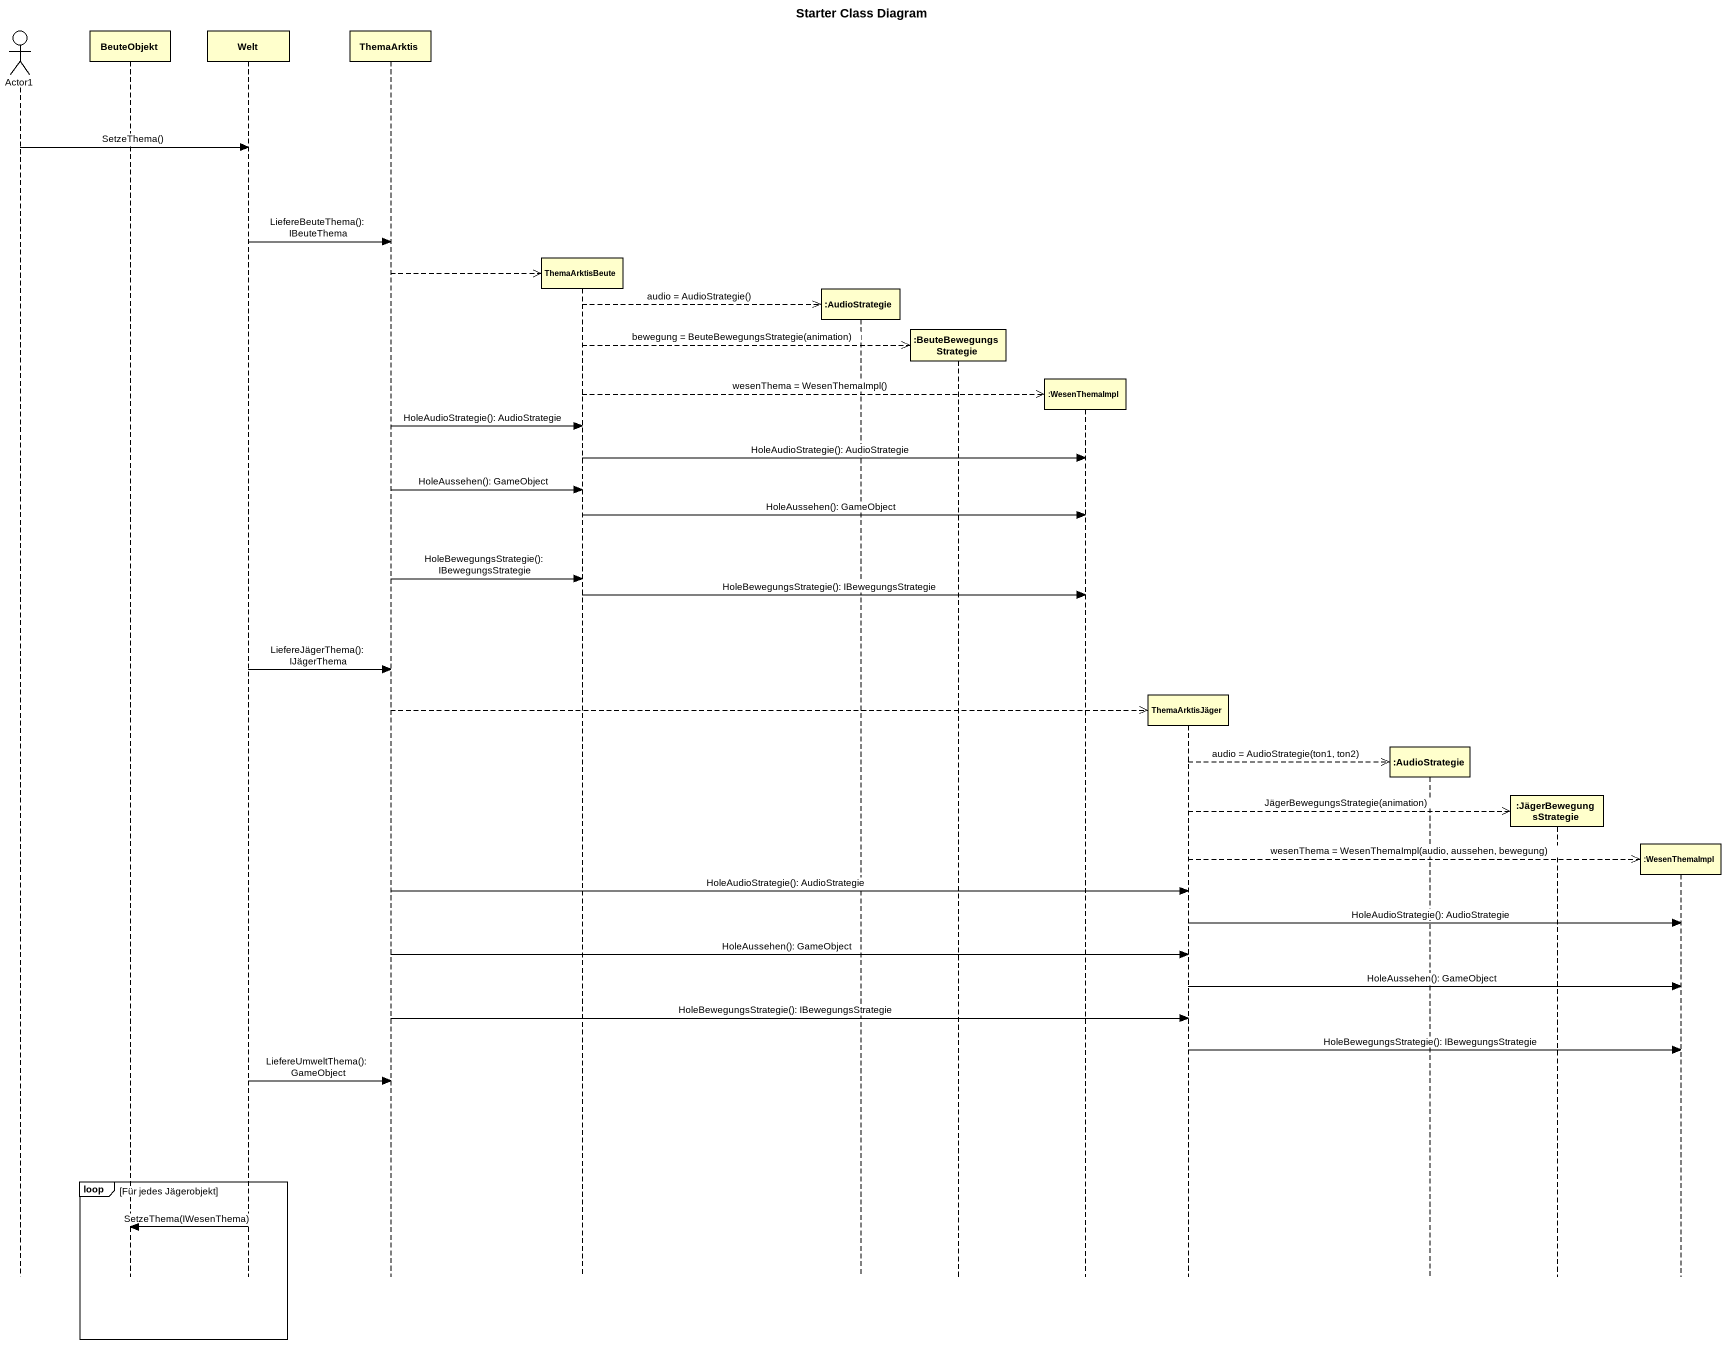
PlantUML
@startuml
title Starter Class Diagram
hide footbox
actor Actor1
participant BeuteObjekt
participant Welt
participant ThemaArktis
participant ThemaArktisBeute
participant ":AudioStrategie" as AudioStrategie
participant ":BeuteBewegungsStrategie" as BeuteBewegungsStrategie
participant ":WesenThemaImpl" as WesenThemaImpl
participant ThemaArktisJäger
participant ":AudioStrategie" as AudioStrategie_2
participant ":JägerBewegungsStrategie" as JägerBewegungsStrategie
participant ":WesenThemaImpl" as WesenThemaImpl_2

Actor1 -> Welt : SetzeThema()
Welt -> ThemaArktis : LiefereBeuteThema(): IBeuteThema
ThemaArktis -->> ThemaArktisBeute **
ThemaArktisBeute -->> AudioStrategie ** : audio = AudioStrategie()
ThemaArktisBeute -->> BeuteBewegungsStrategie ** : bewegung = BeuteBewegungsStrategie(animation)
ThemaArktisBeute -->> WesenThemaImpl ** : wesenThema = WesenThemaImpl()
ThemaArktis -> ThemaArktisBeute : HoleAudioStrategie(): AudioStrategie
ThemaArktisBeute -> WesenThemaImpl : HoleAudioStrategie(): AudioStrategie
ThemaArktis -> ThemaArktisBeute : HoleAussehen(): GameObject
ThemaArktisBeute -> WesenThemaImpl : HoleAussehen(): GameObject
ThemaArktis -> ThemaArktisBeute : HoleBewegungsStrategie(): IBewegungsStrategie
ThemaArktisBeute -> WesenThemaImpl : HoleBewegungsStrategie(): IBewegungsStrategie
Welt -> ThemaArktis : LiefereJägerThema(): IJägerThema
ThemaArktis -->> ThemaArktisJäger **
ThemaArktisJäger -->> AudioStrategie_2 ** : audio = AudioStrategie(ton1, ton2)
ThemaArktisJäger -->> JägerBewegungsStrategie ** : JägerBewegungsStrategie(animation)
ThemaArktisJäger -->> WesenThemaImpl_2 ** : wesenThema = WesenThemaImpl(audio, aussehen, bewegung)
ThemaArktis -> ThemaArktisJäger : HoleAudioStrategie(): AudioStrategie
ThemaArktisJäger -> WesenThemaImpl_2 : HoleAudioStrategie(): AudioStrategie
ThemaArktis -> ThemaArktisJäger : HoleAussehen(): GameObject
ThemaArktisJäger -> WesenThemaImpl_2 : HoleAussehen(): GameObject
ThemaArktis -> ThemaArktisJäger : HoleBewegungsStrategie(): IBewegungsStrategie
ThemaArktisJäger -> WesenThemaImpl_2 : HoleBewegungsStrategie(): IBewegungsStrategie
Welt -> ThemaArktis : LiefereUmweltThema(): GameObject
loop Für jedes Jägerobjekt
  Welt -> BeuteObjekt : SetzeThema(IWesenThema)
end
@enduml
